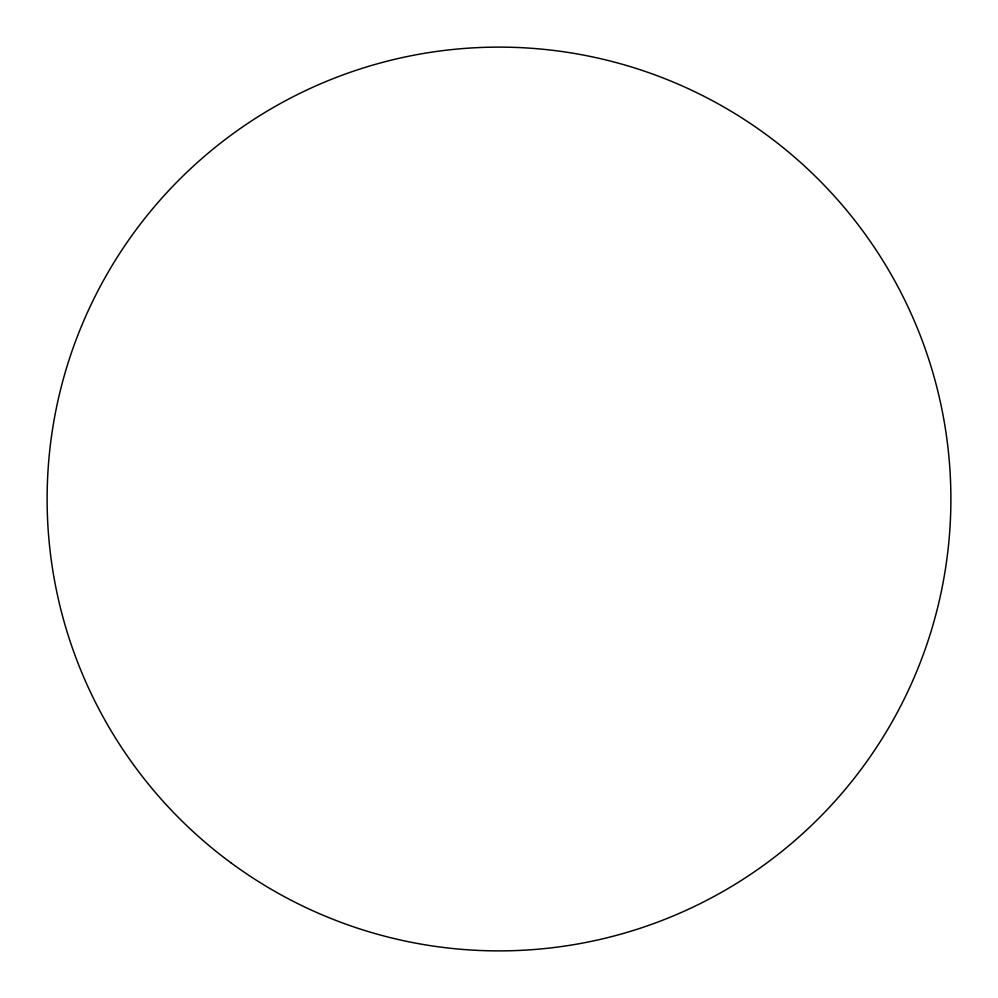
<?xml version="1.0" encoding="UTF-8"?>
<svg xmlns="http://www.w3.org/2000/svg" width="998" height="998" viewBox="0 0 998 998"><rect width="100%" height="100%" fill="white"/><g stroke="black" fill="none" stroke-linecap="round" stroke-linejoin="round"><path stroke-width="1.5" d="M231.037 862.871A451.894 451.894 0 0 0 948.1 549.125A451.894 451.894 0 0 0 317.863 85.005A451.894 451.894 0 0 0 231.037 862.871"/></g></svg>
